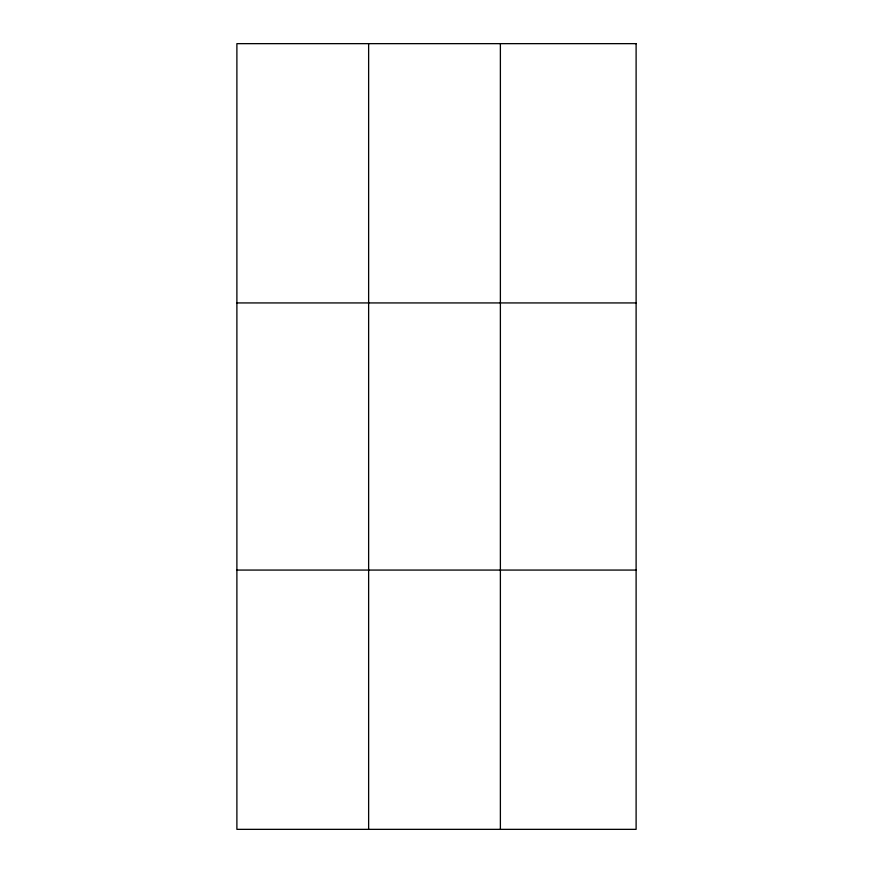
<?xml version="1.0" encoding="UTF-8"?>
<svg xmlns="http://www.w3.org/2000/svg" width="873" height="873" viewBox="0 0 873 873"><rect width="100%" height="100%" fill="white"/><g stroke="black" fill="none" stroke-linecap="round" stroke-linejoin="round"><path stroke-width="1.31" d="M368.635 43.65L368.635 829.35M500.382 43.65L500.382 829.35M236.889 302.931L636.111 302.931M236.889 570.069L636.111 570.069M636.111 43.65L636.111 829.35L236.889 829.35L236.889 43.65L636.111 43.65"/></g></svg>
